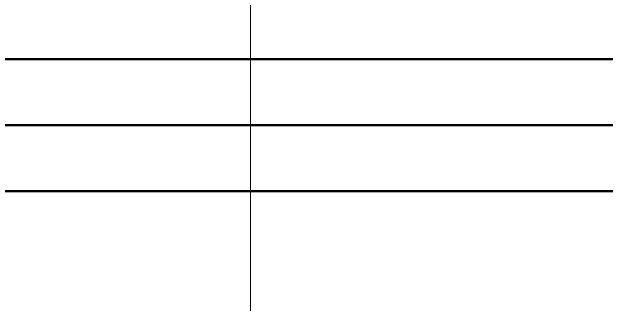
# Model space of a CAD drawing. Header units: millimetres. Extents: x 0 to 900, y 0 to 148.
# Drawn here: x 28.556 to 32.152, y 25.846 to 27.613 of the extents above; entities that cross this region are included whole.
import ezdxf

# ---------------------------------------------------------------- set-up
doc = ezdxf.new("R2010")
doc.units = ezdxf.units.MM
doc.header["$LTSCALE"] = 0.125
doc.layers.add('DIM', color=7, linetype='Continuous', lineweight=18)
doc.layers.add('VISIBLE', color=7, linetype='Continuous', lineweight=50)

msp = doc.modelspace()

# ---------------------------------------------------------------- linework, layer by layer
at = {"layer": 'DIM'}
msp.add_line((30, 22.278), (30, 32.48), dxfattribs=at)
at = {"layer": 'VISIBLE'}
for points in [[(28.4309, 27.328), (28.6314, 27.328), (28.832, 27.328), (29.0325, 27.328), (29.2331, 27.328), (29.4336, 27.328), (29.6341, 27.328), (29.8347, 27.328), (30.0352, 27.328), (30.2358, 27.328), (30.4363, 27.328), (30.6368, 27.328), (30.8374, 27.328), (31.0379, 27.328), (31.2385, 27.328), (31.439, 27.328), (31.6396, 27.328), (31.8401, 27.328), (32.0406, 27.328), (32.2412, 27.328)], [(28.4309, 26.928), (28.6314, 26.928), (28.832, 26.928), (29.0325, 26.928), (29.2331, 26.928), (29.4336, 26.928), (29.6341, 26.928), (29.8347, 26.928), (30.0352, 26.928), (30.2358, 26.928), (30.4363, 26.928), (30.6368, 26.928), (30.8374, 26.928), (31.0379, 26.928), (31.2385, 26.928), (31.439, 26.928), (31.6396, 26.928), (31.8401, 26.928), (32.0406, 26.928), (32.2412, 26.928)], [(28.4316, 26.528), (28.6322, 26.528), (28.8327, 26.528), (29.0332, 26.528), (29.2338, 26.528), (29.4343, 26.528), (29.6348, 26.528), (29.8354, 26.528), (30.0359, 26.528), (30.2364, 26.528), (30.437, 26.528), (30.6375, 26.528), (30.8381, 26.528), (31.0386, 26.528), (31.2391, 26.528), (31.4397, 26.528), (31.6402, 26.528), (31.8407, 26.528), (32.0413, 26.528), (32.2418, 26.528)]]:
    msp.add_lwpolyline(points, dxfattribs=at)

doc.saveas('drawing.dxf')
